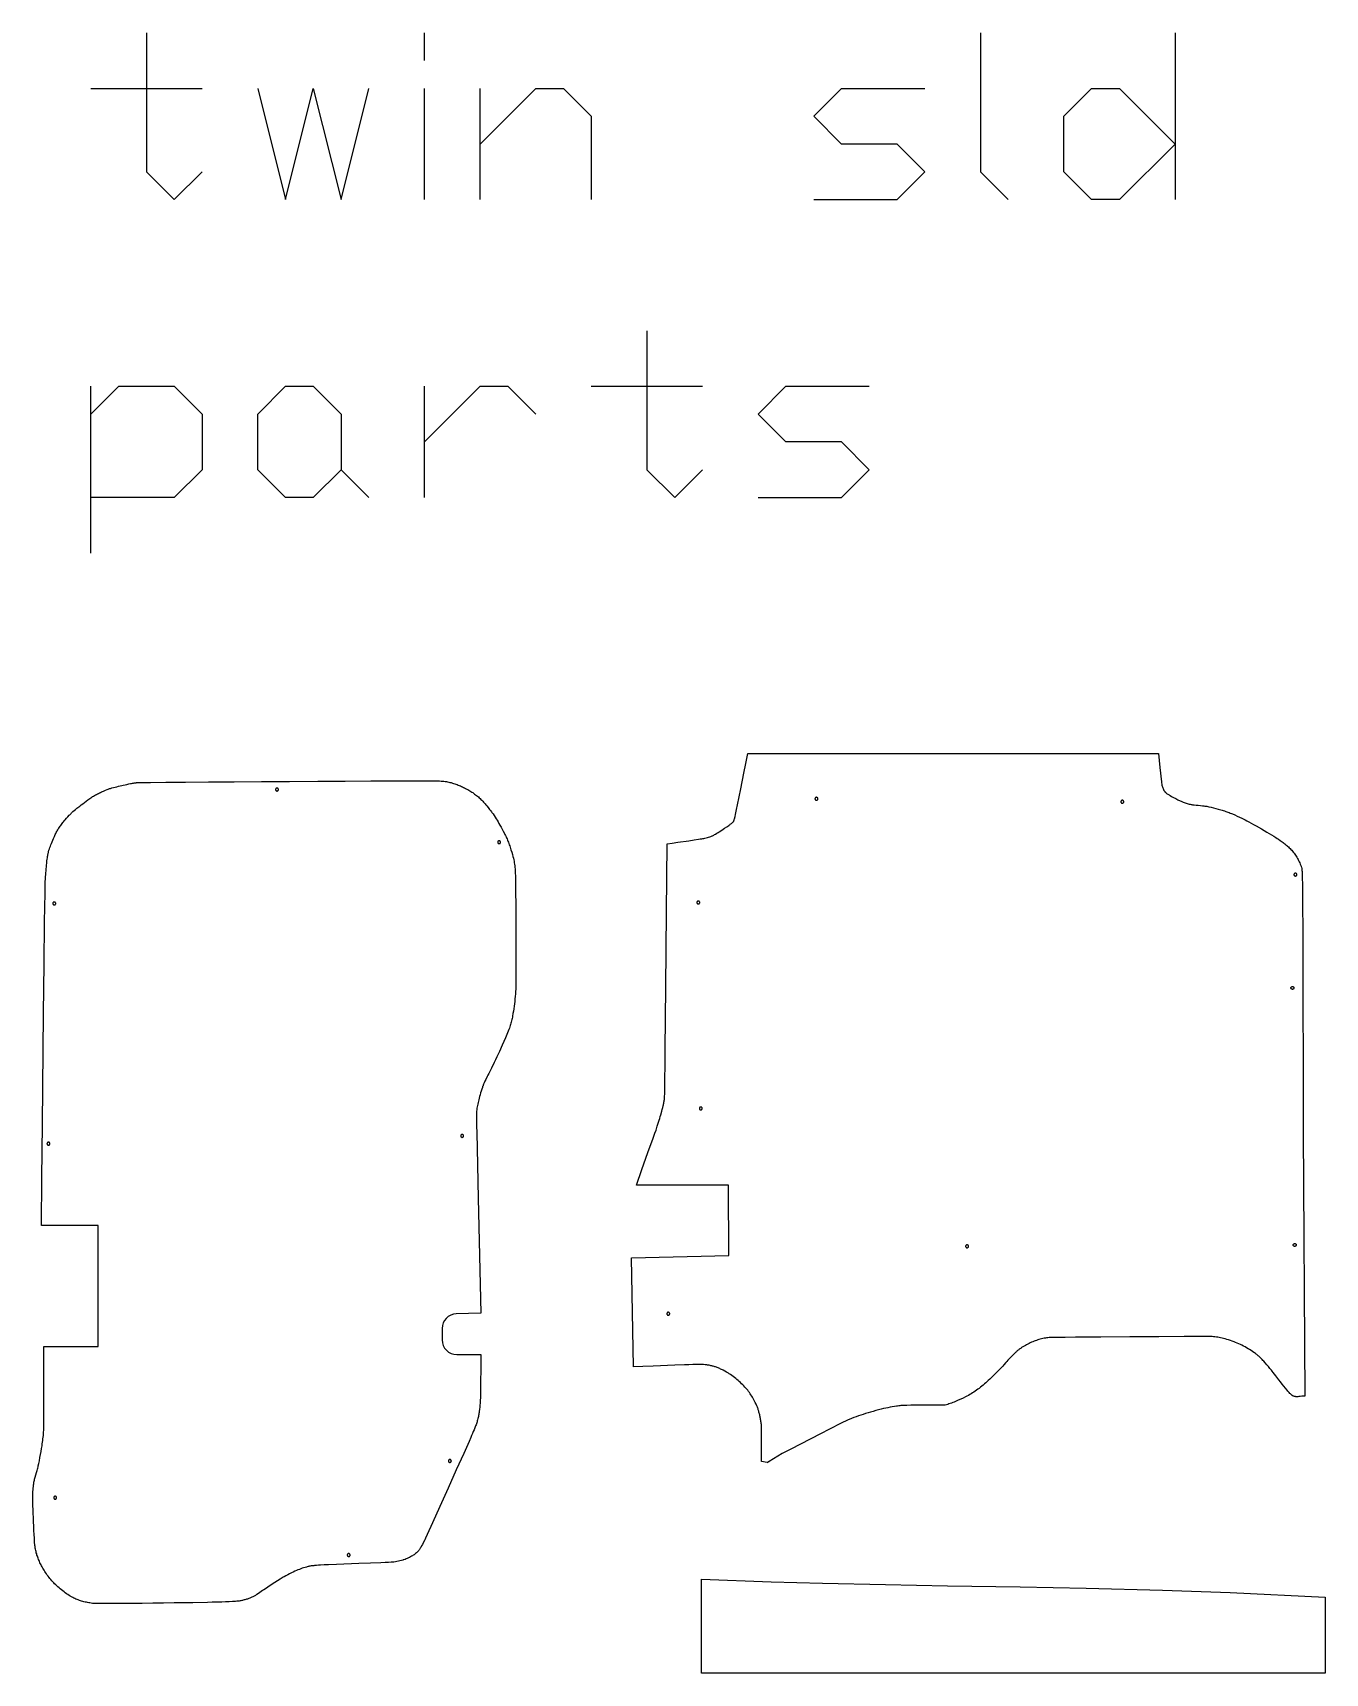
# Model space of a CAD drawing. Extents: x -213 to 4236, y 1 to 3804.
# Drawn here: x -213 to 1559, y 1556 to 3804 of the extents above; entities that cross this region are included whole.
import ezdxf

# ---------------------------------------------------------------- set-up
doc = ezdxf.new("R2010")
doc.units = 0
doc.layers.add('Default Layer', color=1, linetype='CONTINUOUS')

msp = doc.modelspace()

# ---------------------------------------------------------------- linework, layer by layer
at = {"layer": 'Default Layer'}
for points in [[(-56.7, 3804), (-56.7, 3613.5), (-18.6, 3575.4), (19.5, 3613.5)], [(324.3, 3765.9), (324.3, 3804)], [(1086.3, 3804), (1086.3, 3613.5), (1124.4, 3575.4)], [(1353, 3804), (1353, 3575.4)], [(-132.9, 3727.8), (19.5, 3727.8)], [(95.7, 3727.8), (133.8, 3575.4), (171.9, 3727.8), (210, 3575.4), (248.1, 3727.8)], [(324.3, 3575.4), (324.3, 3727.8)], [(400.5, 3575.4), (400.5, 3727.8)], [(400.5, 3651.6), (476.7, 3727.8), (514.8, 3727.8), (552.9, 3689.7), (552.9, 3575.4)], [(857.7, 3575.4), (972, 3575.4), (1010.1, 3613.5), (972, 3651.6), (895.8, 3651.6), (857.7, 3689.7), (895.8, 3727.8), (1010.1, 3727.8)], [(629.1, 3395.8), (629.1, 3205.3), (667.2, 3167.2), (705.3, 3205.3)], [(-132.9, 3091), (-132.9, 3319.6)], [(-132.9, 3281.5), (-94.8, 3319.6), (-18.6, 3319.6), (19.5, 3281.5), (19.5, 3205.3), (-18.6, 3167.2), (-132.9, 3167.2)], [(324.3, 3167.2), (324.3, 3319.6)], [(324.3, 3243.4), (400.5, 3319.6), (438.6, 3319.6), (476.7, 3281.5)], [(552.9, 3319.6), (705.3, 3319.6)], [(781.5, 3167.2), (895.8, 3167.2), (933.9, 3205.3), (895.8, 3243.4), (819.6, 3243.4), (781.5, 3281.5), (819.6, 3319.6), (933.9, 3319.6)], [(210, 3205.3), (248.1, 3167.2)], [(794, 1844.7), (796.5, 1845.9)]]:
    msp.add_lwpolyline(points, dxfattribs=at)
for points in [[(1353, 3651.6), (1276.8, 3575.4), (1238.7, 3575.4), (1200.6, 3613.5), (1200.6, 3689.7), (1238.7, 3727.8), (1276.8, 3727.8), (1353, 3651.6)], [(171.9, 3167.2), (133.8, 3167.2), (95.7, 3205.3), (95.7, 3281.5), (133.8, 3319.6), (171.9, 3319.6), (210, 3281.5), (210, 3205.3), (171.9, 3167.2)], [(1037.7, 1923.3), (1015.3, 1923.2), (997.5, 1923.1), (990.7, 1923.1), (985.5, 1923), (981.9, 1923), (980.8, 1923), (980.1, 1922.9), (978.7, 1922.8), (977.2, 1922.7), (975.7, 1922.5), (974.2, 1922.3), (972.7, 1922.1), (971.3, 1921.9), (968.3, 1921.4), (965.4, 1920.9), (962.4, 1920.4), (959.5, 1919.8), (956.6, 1919.2), (953.5, 1918.5), (950.2, 1917.7), (946.7, 1916.8), (943.1, 1915.9), (939.4, 1914.8), (935.8, 1913.8), (932.2, 1912.8), (928.9, 1911.7), (925.6, 1910.7), (922.4, 1909.6), (919.2, 1908.5), (915.9, 1907.3), (912.7, 1906.2), (909.5, 1904.9), (906.4, 1903.7), (904.8, 1903), (903.2, 1902.3), (902.3, 1901.9), (901.2, 1901.4), (898.3, 1899.9), (894.5, 1898.1), (890, 1895.8), (884.9, 1893.2), (879.3, 1890.3), (866.9, 1883.9), (839.7, 1869.8), (826.5, 1863), (814.6, 1856.9), (796.5, 1845.9), (794.5, 1844.7), (794, 1844.7), (786.1, 1845.9), (786.1, 1852.4), (786.2, 1859.6), (786.4, 1874.3), (786.4, 1881.1), (786.4, 1884.2), (786.4, 1887.1), (786.3, 1889.7), (786.3, 1892), (786.2, 1893.9), (786.2, 1894.8), (786.1, 1895.5), (786, 1896.8), (785.8, 1898.1), (785.6, 1899.4), (785.4, 1900.8), (785.2, 1902.1), (785, 1903.5), (784.8, 1904.8), (784.5, 1906.2), (784.2, 1907.5), (784, 1908.8), (783.7, 1910.1), (783.4, 1911.3), (783.1, 1912.5), (782.7, 1913.7), (782.4, 1914.9), (782.1, 1916), (781.7, 1917.1), (781.4, 1918.2), (781, 1919.3), (780.5, 1920.4), (780.1, 1921.5), (779.6, 1922.6), (778.7, 1924.7), (777.7, 1926.9), (776.8, 1928.9), (775.8, 1930.8), (774.8, 1932.5), (773.9, 1934.2), (772.9, 1935.8), (771.8, 1937.4), (770.8, 1939), (769.7, 1940.6), (768.5, 1942.1), (767.3, 1943.7), (766.1, 1945.1), (764.9, 1946.6), (763.5, 1948.1), (762, 1949.7), (760.5, 1951.2), (758.9, 1952.7), (757.3, 1954.2), (755.7, 1955.7), (754.1, 1957.1), (752.5, 1958.5), (750.8, 1959.9), (749.1, 1961.2), (747.4, 1962.6), (745.6, 1963.9), (743.8, 1965.2), (742.9, 1965.8), (742, 1966.4), (741.1, 1967), (740.1, 1967.6), (738.1, 1968.7), (736, 1969.9), (733.7, 1971.1), (732.6, 1971.7), (731.4, 1972.3), (730.2, 1972.8), (729, 1973.4), (727.8, 1973.9), (726.6, 1974.4), (725.5, 1974.8), (724.4, 1975.3), (723.2, 1975.7), (722.2, 1976), (721.1, 1976.3), (720, 1976.6), (719, 1976.9), (717.9, 1977.2), (716.8, 1977.4), (715.7, 1977.7), (714.6, 1977.9), (713.5, 1978.1), (712.4, 1978.2), (711.3, 1978.4), (709.1, 1978.7), (706.9, 1978.9), (704.7, 1979.1), (704, 1979.1), (703, 1979.1), (700.2, 1979.1), (696.5, 1979), (691.9, 1978.9), (686.6, 1978.7), (680.6, 1978.5), (667.3, 1978), (637.9, 1976.9), (623.6, 1976.3), (610.8, 1975.9), (607.9, 2125.4), (741.5, 2128.3), (741, 2224.9), (614.7, 2224.9), (622.3, 2246.3), (630.6, 2269.4), (637.6, 2289.2), (640.1, 2296.1), (641.6, 2300.3), (643.3, 2305.7), (645.1, 2311), (645.9, 2313.7), (646.7, 2316.3), (647.5, 2318.9), (648.2, 2321.4), (649.5, 2326.2), (650.2, 2328.6), (650.9, 2331.1), (651.5, 2333.5), (651.8, 2334.7), (652.1, 2336), (652.3, 2337.2), (652.5, 2338.4), (652.8, 2339.7), (652.9, 2340.9), (653.1, 2342.3), (653.2, 2343.7), (653.3, 2345.3), (653.4, 2347.1), (653.5, 2348.9), (653.6, 2350.8), (653.7, 2354.9), (653.7, 2359.1), (653.8, 2363.3), (653.8, 2367.5), (653.9, 2371.4), (653.9, 2375.6), (654, 2383.8), (654.3, 2410.9), (655.1, 2495.7), (656.1, 2598.7), (657, 2692.6), (663.8, 2693.6), (671.3, 2694.7), (686.7, 2696.9), (693.7, 2697.9), (699.8, 2698.8), (702.3, 2699.2), (704.4, 2699.6), (706, 2699.8), (707.1, 2700.1), (708.7, 2700.5), (710.4, 2700.9), (712, 2701.3), (713.6, 2701.7), (715.2, 2702.2), (716.8, 2702.8), (717.6, 2703.1), (718.4, 2703.4), (719.2, 2703.7), (719.9, 2704.1), (720.8, 2704.6), (722, 2705.2), (723.3, 2706), (724.9, 2707), (726.6, 2708), (728.3, 2709.1), (732, 2711.5), (735.6, 2713.9), (738.7, 2716), (741.2, 2717.7), (742, 2718.3), (742.6, 2718.7), (743.4, 2719.3), (744.2, 2719.9), (745, 2720.6), (745.8, 2721.2), (746.2, 2721.5), (746.6, 2721.8), (746.9, 2722.2), (747.3, 2722.5), (747.6, 2722.9), (747.9, 2723.3), (748.2, 2723.7), (748.4, 2724.1), (748.5, 2724.4), (748.6, 2724.7), (748.9, 2725.7), (749.2, 2726.8), (749.9, 2729.9), (750.6, 2732.9), (752, 2739.6), (753.4, 2746.2), (755.6, 2757.1), (757.8, 2768), (762.1, 2789.3), (764.8, 2802.8), (767.6, 2816.3), (770.1, 2816.3), (1330.1, 2816.3), (1331.1, 2806.8), (1332.1, 2797.3), (1332.9, 2789.3), (1333.4, 2785.3), (1333.8, 2781.4), (1334.2, 2777.9), (1334.4, 2776.2), (1334.7, 2774.5), (1334.8, 2773.7), (1334.9, 2773.2), (1335, 2772.8), (1335.3, 2771.7), (1335.7, 2770.5), (1336.1, 2769.4), (1336.5, 2768.3), (1337, 2767.2), (1337.3, 2766.7), (1337.5, 2766.2), (1337.8, 2765.7), (1338.1, 2765.3), (1338.4, 2764.8), (1338.7, 2764.4), (1339, 2764.1), (1339.3, 2763.7), (1339.6, 2763.3), (1340, 2763), (1340.4, 2762.7), (1340.7, 2762.3), (1341.5, 2761.7), (1342.3, 2761.1), (1343.2, 2760.6), (1344.8, 2759.5), (1345.4, 2759.2), (1346.1, 2758.7), (1348.3, 2757.6), (1350.9, 2756.1), (1353.9, 2754.6), (1357, 2753), (1359.9, 2751.6), (1361.2, 2751), (1362.3, 2750.4), (1363.3, 2750), (1364.1, 2749.7), (1365.5, 2749.2), (1366.9, 2748.7), (1368.2, 2748.2), (1369.6, 2747.8), (1371.1, 2747.5), (1372.5, 2747.1), (1373.9, 2746.8), (1375.3, 2746.5), (1376.1, 2746.4), (1377, 2746.2), (1378.1, 2746.1), (1379.3, 2746), (1381.9, 2745.7), (1384.7, 2745.5), (1387.7, 2745.2), (1390.8, 2744.8), (1392.3, 2744.6), (1393.7, 2744.4), (1395.2, 2744.2), (1396.5, 2744), (1399.3, 2743.4), (1402.3, 2742.7), (1405.5, 2742), (1408.9, 2741.1), (1412.3, 2740.2), (1414, 2739.7), (1415.8, 2739.2), (1417.5, 2738.7), (1419.1, 2738.2), (1420.8, 2737.6), (1422.4, 2737.1), (1424, 2736.5), (1425.5, 2735.9), (1427.1, 2735.3), (1428.7, 2734.7), (1430.3, 2734.1), (1431.8, 2733.5), (1435, 2732.1), (1438.1, 2730.7), (1441.2, 2729.3), (1444.3, 2727.8), (1447.3, 2726.3), (1449.1, 2725.4), (1451.4, 2724.2), (1454.1, 2722.7), (1457.1, 2721), (1460.5, 2719.1), (1464, 2717.2), (1471.4, 2712.9), (1475.1, 2710.8), (1478.7, 2708.7), (1482.2, 2706.7), (1485.4, 2704.7), (1488.4, 2703), (1490.9, 2701.4), (1493, 2700.1), (1493.9, 2699.5), (1494.6, 2699), (1497.2, 2697.2), (1499.8, 2695.3), (1501.1, 2694.4), (1502.3, 2693.4), (1503.6, 2692.4), (1504.8, 2691.4), (1506.1, 2690.4), (1507.3, 2689.4), (1508.4, 2688.3), (1509.6, 2687.2), (1510.7, 2686.1), (1511.8, 2685), (1512.9, 2683.8), (1513.9, 2682.6), (1515, 2681.1), (1516.1, 2679.7), (1517.1, 2678.3), (1518, 2677), (1519, 2675.5), (1519.9, 2674.1), (1520.8, 2672.6), (1521.6, 2671.1), (1522.4, 2669.6), (1523.2, 2668.1), (1523.9, 2666.5), (1524.6, 2664.9), (1525, 2664), (1525, 2663.8), (1525.4, 2662.9), (1525.7, 2662.1), (1525.9, 2661.3), (1526.2, 2660.5), (1526.6, 2658.9), (1526.7, 2658.5), (1526.7, 2658.1), (1526.8, 2657.1), (1526.9, 2655.9), (1527, 2654.7), (1527.1, 2652.7), (1527.2, 2650.8), (1527.3, 2647.6), (1527.3, 2644.4), (1527.5, 2638), (1527.6, 2628.7), (1527.7, 2619.8), (1527.8, 2610.9), (1527.9, 2598.2), (1528, 2585.4), (1528.1, 2560), (1528.2, 2535.6), (1528.3, 2511.2), (1528.3, 2462.4), (1528.4, 2404.7), (1528.4, 2375.9), (1528.5, 2347.1), (1528.6, 2322.2), (1528.7, 2297.3), (1530.8, 1935.7), (1529.8, 1935.7), (1528.7, 1935.6), (1527.7, 1935.5), (1526.7, 1935.4), (1524.6, 1935.2), (1523.5, 1935.1), (1522.5, 1935), (1521.5, 1934.9), (1520.4, 1934.9), (1519.4, 1934.9), (1518.9, 1934.9), (1518.4, 1934.9), (1517.9, 1935), (1517.4, 1935.1), (1516.9, 1935.1), (1516.5, 1935.3), (1516, 1935.4), (1515.5, 1935.5), (1515, 1935.7), (1514.6, 1935.9), (1514.3, 1936.1), (1514.1, 1936.2), (1513.8, 1936.4), (1513.5, 1936.6), (1512.9, 1937.2), (1512.1, 1937.9), (1511.3, 1938.7), (1510.5, 1939.5), (1509.6, 1940.5), (1508.7, 1941.6), (1507.7, 1942.7), (1506.6, 1943.9), (1504.5, 1946.5), (1502.2, 1949.3), (1500, 1952.2), (1497.7, 1955.1), (1495.4, 1958), (1491.2, 1963.5), (1489.3, 1966), (1487.6, 1968.1), (1486.2, 1969.9), (1485, 1971.3), (1483, 1973.7), (1480.9, 1976.1), (1478.7, 1978.6), (1476.6, 1981.1), (1474.5, 1983.5), (1473.5, 1984.6), (1472.5, 1985.7), (1471.5, 1986.8), (1470.5, 1987.7), (1469.6, 1988.6), (1468.7, 1989.5), (1467.8, 1990.3), (1466.9, 1991.1), (1465.9, 1991.8), (1465, 1992.6), (1464, 1993.3), (1463.1, 1994), (1462.1, 1994.8), (1461.1, 1995.5), (1459.1, 1996.8), (1457.1, 1998.1), (1455.1, 1999.4), (1453.1, 2000.7), (1451, 2001.9), (1448.9, 2003.1), (1446.8, 2004.3), (1444.7, 2005.4), (1442.6, 2006.4), (1440.4, 2007.4), (1438.2, 2008.4), (1436, 2009.3), (1434.9, 2009.8), (1433.8, 2010.2), (1431.4, 2011.1), (1428.9, 2012), (1426.4, 2012.7), (1424, 2013.5), (1421.6, 2014.1), (1419.4, 2014.7), (1417.4, 2015.2), (1415.5, 2015.6), (1413.5, 2016), (1411.6, 2016.3), (1409.6, 2016.6), (1407.7, 2016.8), (1405.7, 2017), (1403.7, 2017.2), (1401.8, 2017.3), (1400.7, 2017.4), (1398.5, 2017.4), (1390.9, 2017.4), (1379.8, 2017.4), (1365.7, 2017.3), (1330.7, 2017.1), (1291, 2016.9), (1251.3, 2016.6), (1216.4, 2016.3), (1202.3, 2016.2), (1191.2, 2016.1), (1183.8, 2016), (1181.6, 2015.9), (1180.6, 2015.9), (1178.8, 2015.7), (1177, 2015.4), (1175.3, 2015.2), (1173.5, 2014.9), (1171.7, 2014.5), (1170, 2014.1), (1168.3, 2013.7), (1166.5, 2013.2), (1164.8, 2012.7), (1163.1, 2012.1), (1161.4, 2011.5), (1159.7, 2010.8), (1158, 2010.1), (1156.3, 2009.4), (1154.6, 2008.6), (1153, 2007.8), (1151.3, 2007), (1149.6, 2006.1), (1147.9, 2005.2), (1146.2, 2004.2), (1144.4, 2003.2), (1142.7, 2002.2), (1141.9, 2001.6), (1141.1, 2001), (1140.3, 2000.5), (1139.5, 1999.9), (1138.7, 1999.3), (1137.9, 1998.6), (1137.1, 1998), (1136.3, 1997.3), (1135.5, 1996.5), (1134.7, 1995.8), (1133.1, 1994.3), (1131.5, 1992.7), (1129.9, 1991.1), (1126.9, 1988), (1125.4, 1986.4), (1123.9, 1984.9), (1122.5, 1983.3), (1121.1, 1981.7), (1118.3, 1978.5), (1116.9, 1976.9), (1115.4, 1975.4), (1113.7, 1973.6), (1111.5, 1971.4), (1109.1, 1968.9), (1106.5, 1966.3), (1103.8, 1963.7), (1101.3, 1961.2), (1099, 1959), (1097, 1957.2), (1093.5, 1954), (1091.7, 1952.4), (1089.9, 1950.8), (1088.1, 1949.2), (1086.3, 1947.8), (1084.5, 1946.3), (1083.7, 1945.6), (1082.8, 1945), (1081, 1943.7), (1079.2, 1942.4), (1077.3, 1941.2), (1075.5, 1940), (1073.6, 1938.9), (1071.7, 1937.8), (1069.8, 1936.7), (1067.8, 1935.6), (1066.8, 1935.1), (1065.6, 1934.5), (1062.7, 1933.1), (1059.4, 1931.6), (1055.8, 1930), (1053.9, 1929.2), (1052, 1928.4), (1050.2, 1927.6), (1048.3, 1926.9), (1046.5, 1926.2), (1044.8, 1925.6), (1043.1, 1925), (1041.5, 1924.4), (1039.6, 1923.8), (1037.7, 1923.3)], [(122.1, 2764.9), (122.3, 2764.9), (122.5, 2765), (122.7, 2765), (122.9, 2765.1), (123.1, 2765.2), (123.2, 2765.3), (123.4, 2765.4), (123.5, 2765.5), (123.7, 2765.7), (123.8, 2765.8), (123.9, 2766), (124, 2766.2), (124, 2766.3), (124.1, 2766.5), (124.1, 2766.7), (124.1, 2766.9), (124.1, 2767.1), (124.1, 2767.3), (124, 2767.5), (124, 2767.7), (123.9, 2767.9), (123.8, 2768.1), (123.7, 2768.2), (123.5, 2768.4), (123.4, 2768.5), (123.2, 2768.6), (123.1, 2768.7), (122.9, 2768.8), (122.7, 2768.8), (122.5, 2768.9), (122.3, 2768.9), (122.1, 2768.9), (121.9, 2768.9), (121.7, 2768.9), (121.5, 2768.8), (121.3, 2768.8), (121.2, 2768.7), (121, 2768.6), (120.8, 2768.5), (120.7, 2768.4), (120.6, 2768.2), (120.5, 2768.1), (120.4, 2767.9), (120.3, 2767.7), (120.2, 2767.5), (120.2, 2767.3), (120.1, 2767.1), (120.1, 2766.9), (120.1, 2766.7), (120.2, 2766.5), (120.2, 2766.3), (120.3, 2766.2), (120.4, 2766), (120.5, 2765.8), (120.6, 2765.7), (120.7, 2765.5), (120.8, 2765.4), (121, 2765.3), (121.2, 2765.2), (121.3, 2765.1), (121.5, 2765), (121.7, 2765), (121.9, 2764.9), (122.1, 2764.9)], [(863.5, 2754.3), (863.5, 2754.5), (863.5, 2754.7), (863.4, 2754.9), (863.3, 2755), (863.3, 2755.2), (863.2, 2755.4), (863, 2755.5), (862.9, 2755.7), (862.8, 2755.8), (862.6, 2755.9), (862.4, 2756), (862.3, 2756.1), (862.1, 2756.2), (861.9, 2756.2), (861.7, 2756.3), (861.5, 2756.3), (861.3, 2756.3), (861.1, 2756.2), (860.9, 2756.2), (860.7, 2756.1), (860.5, 2756), (860.4, 2755.9), (860.2, 2755.8), (860.1, 2755.7), (860, 2755.5), (859.8, 2755.4), (859.7, 2755.2), (859.7, 2755), (859.6, 2754.9), (859.5, 2754.7), (859.5, 2754.5), (859.5, 2754.3), (859.5, 2754.1), (859.5, 2753.9), (859.6, 2753.7), (859.7, 2753.5), (859.7, 2753.3), (859.8, 2753.1), (860, 2753), (860.1, 2752.8), (860.2, 2752.7), (860.4, 2752.6), (860.5, 2752.5), (860.7, 2752.4), (860.9, 2752.4), (861.1, 2752.3), (861.3, 2752.3), (861.5, 2752.3), (861.7, 2752.3), (861.9, 2752.3), (862.1, 2752.4), (862.3, 2752.4), (862.4, 2752.5), (862.6, 2752.6), (862.8, 2752.7), (862.9, 2752.8), (863, 2753), (863.2, 2753.1), (863.3, 2753.3), (863.3, 2753.5), (863.4, 2753.7), (863.5, 2753.9), (863.5, 2754.1), (863.5, 2754.3)], [(1282.7, 2750.3), (1282.7, 2750.5), (1282.7, 2750.7), (1282.6, 2750.9), (1282.6, 2751), (1282.5, 2751.2), (1282.4, 2751.4), (1282.3, 2751.5), (1282.1, 2751.7), (1282, 2751.8), (1281.8, 2751.9), (1281.7, 2752), (1281.5, 2752.1), (1281.3, 2752.2), (1281.1, 2752.2), (1280.9, 2752.2), (1280.7, 2752.3), (1280.5, 2752.2), (1280.3, 2752.2), (1280.1, 2752.2), (1279.9, 2752.1), (1279.8, 2752), (1279.6, 2751.9), (1279.4, 2751.8), (1279.3, 2751.7), (1279.2, 2751.5), (1279.1, 2751.4), (1279, 2751.2), (1278.9, 2751), (1278.8, 2750.9), (1278.8, 2750.7), (1278.7, 2750.5), (1278.7, 2750.3), (1278.7, 2750.1), (1278.8, 2749.9), (1278.8, 2749.7), (1278.9, 2749.5), (1279, 2749.3), (1279.1, 2749.1), (1279.2, 2749), (1279.3, 2748.8), (1279.4, 2748.7), (1279.6, 2748.6), (1279.8, 2748.5), (1279.9, 2748.4), (1280.1, 2748.3), (1280.3, 2748.3), (1280.5, 2748.3), (1280.7, 2748.3), (1280.9, 2748.3), (1281.1, 2748.3), (1281.3, 2748.3), (1281.5, 2748.4), (1281.7, 2748.5), (1281.8, 2748.6), (1282, 2748.7), (1282.1, 2748.8), (1282.3, 2749), (1282.4, 2749.1), (1282.5, 2749.3), (1282.6, 2749.5), (1282.6, 2749.7), (1282.7, 2749.9), (1282.7, 2750.1), (1282.7, 2750.3)], [(426.6, 2692.8), (426.8, 2692.8), (427, 2692.8), (427.2, 2692.9), (427.4, 2692.9), (427.5, 2693), (427.7, 2693.1), (427.9, 2693.2), (428, 2693.4), (428.1, 2693.5), (428.2, 2693.7), (428.3, 2693.8), (428.4, 2694), (428.5, 2694.2), (428.5, 2694.4), (428.6, 2694.6), (428.6, 2694.8), (428.6, 2695), (428.5, 2695.2), (428.5, 2695.4), (428.4, 2695.6), (428.3, 2695.7), (428.2, 2695.9), (428.1, 2696), (428, 2696.2), (427.9, 2696.3), (427.7, 2696.4), (427.5, 2696.5), (427.4, 2696.6), (427.2, 2696.7), (427, 2696.7), (426.8, 2696.8), (426.6, 2696.8), (426.4, 2696.8), (426.2, 2696.7), (426, 2696.7), (425.8, 2696.6), (425.6, 2696.5), (425.5, 2696.4), (425.3, 2696.3), (425.2, 2696.2), (425, 2696), (424.9, 2695.9), (424.8, 2695.7), (424.7, 2695.6), (424.7, 2695.4), (424.6, 2695.2), (424.6, 2695), (424.6, 2694.8), (424.6, 2694.6), (424.6, 2694.4), (424.7, 2694.2), (424.7, 2694), (424.8, 2693.8), (424.9, 2693.7), (425, 2693.5), (425.2, 2693.4), (425.3, 2693.2), (425.5, 2693.1), (425.6, 2693), (425.8, 2692.9), (426, 2692.9), (426.2, 2692.8), (426.4, 2692.8), (426.6, 2692.8)], [(1519.9, 2650.4), (1519.9, 2650.6), (1519.9, 2650.8), (1519.8, 2651), (1519.7, 2651.1), (1519.7, 2651.3), (1519.6, 2651.5), (1519.4, 2651.6), (1519.3, 2651.8), (1519.2, 2651.9), (1519, 2652), (1518.9, 2652.1), (1518.7, 2652.2), (1518.5, 2652.3), (1518.3, 2652.3), (1518.1, 2652.4), (1517.9, 2652.4), (1517.7, 2652.4), (1517.5, 2652.3), (1517.3, 2652.3), (1517.1, 2652.2), (1517, 2652.1), (1516.8, 2652), (1516.6, 2651.9), (1516.5, 2651.8), (1516.4, 2651.6), (1516.2, 2651.5), (1516.1, 2651.3), (1516.1, 2651.1), (1516, 2651), (1515.9, 2650.8), (1515.9, 2650.6), (1515.9, 2650.4), (1515.9, 2650.2), (1515.9, 2650), (1516, 2649.8), (1516.1, 2649.6), (1516.1, 2649.4), (1516.2, 2649.3), (1516.4, 2649.1), (1516.5, 2649), (1516.6, 2648.8), (1516.8, 2648.7), (1517, 2648.6), (1517.1, 2648.5), (1517.3, 2648.5), (1517.5, 2648.4), (1517.7, 2648.4), (1517.9, 2648.4), (1518.1, 2648.4), (1518.3, 2648.4), (1518.5, 2648.5), (1518.7, 2648.5), (1518.9, 2648.6), (1519, 2648.7), (1519.2, 2648.8), (1519.3, 2649), (1519.4, 2649.1), (1519.6, 2649.3), (1519.7, 2649.4), (1519.7, 2649.6), (1519.8, 2649.8), (1519.9, 2650), (1519.9, 2650.2), (1519.9, 2650.4)], [(-183.2, 2608.9), (-182.9, 2608.9), (-182.7, 2608.9), (-182.6, 2608.9), (-182.4, 2609), (-182.2, 2609.1), (-182, 2609.2), (-181.9, 2609.3), (-181.7, 2609.4), (-181.6, 2609.6), (-181.5, 2609.7), (-181.4, 2609.9), (-181.3, 2610.1), (-181.2, 2610.3), (-181.2, 2610.4), (-181.2, 2610.6), (-181.2, 2610.9), (-181.2, 2611.1), (-181.2, 2611.3), (-181.2, 2611.4), (-181.3, 2611.6), (-181.4, 2611.8), (-181.5, 2612), (-181.6, 2612.1), (-181.7, 2612.3), (-181.9, 2612.4), (-182, 2612.5), (-182.2, 2612.6), (-182.4, 2612.7), (-182.6, 2612.8), (-182.7, 2612.8), (-182.9, 2612.8), (-183.2, 2612.9), (-183.4, 2612.8), (-183.6, 2612.8), (-183.7, 2612.8), (-183.9, 2612.7), (-184.1, 2612.6), (-184.3, 2612.5), (-184.4, 2612.4), (-184.6, 2612.3), (-184.7, 2612.1), (-184.8, 2612), (-184.9, 2611.8), (-185, 2611.6), (-185.1, 2611.4), (-185.1, 2611.3), (-185.1, 2611.1), (-185.2, 2610.9), (-185.1, 2610.6), (-185.1, 2610.4), (-185.1, 2610.3), (-185, 2610.1), (-184.9, 2609.9), (-184.8, 2609.7), (-184.7, 2609.6), (-184.6, 2609.4), (-184.4, 2609.3), (-184.3, 2609.2), (-184.1, 2609.1), (-183.9, 2609), (-183.7, 2608.9), (-183.6, 2608.9), (-183.4, 2608.9), (-183.2, 2608.9)], [(701.6, 2612.2), (701.6, 2612.4), (701.5, 2612.6), (701.5, 2612.8), (701.4, 2613), (701.3, 2613.1), (701.2, 2613.3), (701.1, 2613.5), (701, 2613.6), (700.8, 2613.7), (700.7, 2613.8), (700.5, 2613.9), (700.3, 2614), (700.2, 2614.1), (700, 2614.1), (699.8, 2614.2), (699.6, 2614.2), (699.4, 2614.2), (699.2, 2614.1), (699, 2614.1), (698.8, 2614), (698.6, 2613.9), (698.4, 2613.8), (698.3, 2613.7), (698.2, 2613.6), (698, 2613.5), (697.9, 2613.3), (697.8, 2613.1), (697.7, 2613), (697.7, 2612.8), (697.6, 2612.6), (697.6, 2612.4), (697.6, 2612.2), (697.6, 2612), (697.6, 2611.8), (697.7, 2611.6), (697.7, 2611.4), (697.8, 2611.2), (697.9, 2611.1), (698, 2610.9), (698.2, 2610.8), (698.3, 2610.6), (698.4, 2610.5), (698.6, 2610.4), (698.8, 2610.3), (699, 2610.3), (699.2, 2610.2), (699.4, 2610.2), (699.6, 2610.2), (699.8, 2610.2), (700, 2610.2), (700.2, 2610.3), (700.3, 2610.3), (700.5, 2610.4), (700.7, 2610.5), (700.8, 2610.6), (701, 2610.8), (701.1, 2610.9), (701.2, 2611.1), (701.3, 2611.2), (701.4, 2611.4), (701.5, 2611.6), (701.5, 2611.8), (701.6, 2612), (701.6, 2612.2)], [(1511.9, 2495.1), (1511.9, 2495.3), (1511.9, 2495.5), (1512, 2495.7), (1512, 2495.8), (1512.1, 2496), (1512.2, 2496.2), (1512.3, 2496.3), (1512.5, 2496.5), (1512.6, 2496.6), (1512.8, 2496.7), (1512.9, 2496.8), (1513.1, 2496.9), (1513.3, 2497), (1513.5, 2497), (1513.7, 2497.1), (1513.9, 2497.1), (1514.1, 2497.1), (1514.3, 2497), (1514.5, 2497), (1514.7, 2496.9), (1514.8, 2496.8), (1515, 2496.7), (1515.2, 2496.6), (1515.3, 2496.5), (1515.4, 2496.3), (1515.5, 2496.2), (1515.6, 2496), (1515.7, 2495.8), (1515.8, 2495.7), (1515.8, 2495.5), (1515.9, 2495.3), (1515.9, 2495.1), (1515.9, 2494.9), (1515.8, 2494.7), (1515.8, 2494.5), (1515.7, 2494.3), (1515.6, 2494.1), (1515.5, 2494), (1515.4, 2493.8), (1515.3, 2493.7), (1515.2, 2493.5), (1515, 2493.4), (1514.8, 2493.3), (1514.7, 2493.2), (1514.5, 2493.2), (1514.3, 2493.1), (1514.1, 2493.1), (1513.9, 2493.1), (1513.7, 2493.1), (1513.5, 2493.1), (1513.3, 2493.2), (1513.1, 2493.2), (1512.9, 2493.3), (1512.8, 2493.4), (1512.6, 2493.5), (1512.5, 2493.7), (1512.3, 2493.8), (1512.2, 2494), (1512.1, 2494.1), (1512, 2494.3), (1512, 2494.5), (1511.9, 2494.7), (1511.9, 2494.9), (1511.9, 2495.1)], [(705, 2329.9), (705, 2330.2), (704.9, 2330.3), (704.9, 2330.5), (704.8, 2330.7), (704.7, 2330.9), (704.6, 2331.1), (704.5, 2331.2), (704.4, 2331.4), (704.3, 2331.5), (704.1, 2331.6), (703.9, 2331.7), (703.8, 2331.8), (703.6, 2331.9), (703.4, 2331.9), (703.2, 2331.9), (703, 2331.9), (702.8, 2331.9), (702.6, 2331.9), (702.4, 2331.9), (702.2, 2331.8), (702, 2331.7), (701.9, 2331.6), (701.7, 2331.5), (701.6, 2331.4), (701.4, 2331.2), (701.3, 2331.1), (701.2, 2330.9), (701.1, 2330.7), (701.1, 2330.5), (701, 2330.3), (701, 2330.2), (701, 2329.9), (701, 2329.7), (701, 2329.5), (701.1, 2329.4), (701.1, 2329.2), (701.2, 2329), (701.3, 2328.8), (701.4, 2328.7), (701.6, 2328.5), (701.7, 2328.4), (701.9, 2328.3), (702, 2328.2), (702.2, 2328.1), (702.4, 2328), (702.6, 2328), (702.8, 2328), (703, 2327.9), (703.2, 2328), (703.4, 2328), (703.6, 2328), (703.8, 2328.1), (703.9, 2328.2), (704.1, 2328.3), (704.3, 2328.4), (704.4, 2328.5), (704.5, 2328.7), (704.6, 2328.8), (704.7, 2329), (704.8, 2329.2), (704.9, 2329.4), (704.9, 2329.5), (705, 2329.7), (705, 2329.9)], [(375.9, 2290.3), (376.1, 2290.3), (376.3, 2290.4), (376.5, 2290.4), (376.7, 2290.5), (376.9, 2290.6), (377, 2290.7), (377.2, 2290.8), (377.3, 2290.9), (377.5, 2291.1), (377.6, 2291.2), (377.7, 2291.4), (377.8, 2291.6), (377.8, 2291.7), (377.9, 2291.9), (377.9, 2292.1), (377.9, 2292.3), (377.9, 2292.5), (377.9, 2292.7), (377.8, 2292.9), (377.8, 2293.1), (377.7, 2293.3), (377.6, 2293.4), (377.5, 2293.6), (377.3, 2293.7), (377.2, 2293.9), (377, 2294), (376.9, 2294.1), (376.7, 2294.2), (376.5, 2294.2), (376.3, 2294.3), (376.1, 2294.3), (375.9, 2294.3), (375.7, 2294.3), (375.5, 2294.3), (375.3, 2294.2), (375.1, 2294.2), (375, 2294.1), (374.8, 2294), (374.6, 2293.9), (374.5, 2293.7), (374.4, 2293.6), (374.3, 2293.4), (374.2, 2293.3), (374.1, 2293.1), (374, 2292.9), (374, 2292.7), (373.9, 2292.5), (373.9, 2292.3), (373.9, 2292.1), (374, 2291.9), (374, 2291.7), (374.1, 2291.6), (374.2, 2291.4), (374.3, 2291.2), (374.4, 2291.1), (374.5, 2290.9), (374.6, 2290.8), (374.8, 2290.7), (375, 2290.6), (375.1, 2290.5), (375.3, 2290.4), (375.5, 2290.4), (375.7, 2290.3), (375.9, 2290.3)], [(-191.1, 2279.6), (-190.9, 2279.6), (-190.7, 2279.7), (-190.5, 2279.7), (-190.3, 2279.8), (-190.1, 2279.9), (-190, 2280), (-189.8, 2280.1), (-189.7, 2280.2), (-189.5, 2280.4), (-189.4, 2280.5), (-189.3, 2280.7), (-189.2, 2280.9), (-189.2, 2281), (-189.1, 2281.2), (-189.1, 2281.4), (-189.1, 2281.6), (-189.1, 2281.8), (-189.1, 2282), (-189.2, 2282.2), (-189.2, 2282.4), (-189.3, 2282.6), (-189.4, 2282.8), (-189.5, 2282.9), (-189.7, 2283.1), (-189.8, 2283.2), (-190, 2283.3), (-190.1, 2283.4), (-190.3, 2283.5), (-190.5, 2283.5), (-190.7, 2283.6), (-190.9, 2283.6), (-191.1, 2283.6), (-191.3, 2283.6), (-191.5, 2283.6), (-191.7, 2283.5), (-191.9, 2283.5), (-192, 2283.4), (-192.2, 2283.3), (-192.4, 2283.2), (-192.5, 2283.1), (-192.6, 2282.9), (-192.7, 2282.8), (-192.8, 2282.6), (-192.9, 2282.4), (-193, 2282.2), (-193, 2282), (-193.1, 2281.8), (-193.1, 2281.6), (-193.1, 2281.4), (-193, 2281.2), (-193, 2281), (-192.9, 2280.9), (-192.8, 2280.7), (-192.7, 2280.5), (-192.6, 2280.4), (-192.5, 2280.2), (-192.4, 2280.1), (-192.2, 2280), (-192, 2279.9), (-191.9, 2279.8), (-191.7, 2279.7), (-191.5, 2279.7), (-191.3, 2279.6), (-191.1, 2279.6)], [(1070, 2141), (1070, 2141.2), (1069.9, 2141.4), (1069.9, 2141.6), (1069.8, 2141.8), (1069.7, 2141.9), (1069.6, 2142.1), (1069.5, 2142.3), (1069.4, 2142.4), (1069.2, 2142.5), (1069.1, 2142.6), (1068.9, 2142.7), (1068.7, 2142.8), (1068.6, 2142.9), (1068.4, 2142.9), (1068.2, 2143), (1068, 2143), (1067.8, 2143), (1067.6, 2142.9), (1067.4, 2142.9), (1067.2, 2142.8), (1067, 2142.7), (1066.9, 2142.6), (1066.7, 2142.5), (1066.6, 2142.4), (1066.4, 2142.3), (1066.3, 2142.1), (1066.2, 2141.9), (1066.1, 2141.8), (1066.1, 2141.6), (1066, 2141.4), (1066, 2141.2), (1066, 2141), (1066, 2140.8), (1066, 2140.6), (1066.1, 2140.4), (1066.1, 2140.2), (1066.2, 2140), (1066.3, 2139.9), (1066.4, 2139.7), (1066.6, 2139.6), (1066.7, 2139.4), (1066.9, 2139.3), (1067, 2139.2), (1067.2, 2139.1), (1067.4, 2139.1), (1067.6, 2139), (1067.8, 2139), (1068, 2139), (1068.2, 2139), (1068.4, 2139), (1068.6, 2139.1), (1068.7, 2139.1), (1068.9, 2139.2), (1069.1, 2139.3), (1069.2, 2139.4), (1069.4, 2139.6), (1069.5, 2139.7), (1069.6, 2139.9), (1069.7, 2140), (1069.8, 2140.2), (1069.9, 2140.4), (1069.9, 2140.6), (1070, 2140.8), (1070, 2141)], [(1515, 2142.8), (1515, 2143), (1515.1, 2143.2), (1515.1, 2143.4), (1515.2, 2143.6), (1515.3, 2143.8), (1515.4, 2143.9), (1515.5, 2144.1), (1515.6, 2144.2), (1515.7, 2144.4), (1515.9, 2144.5), (1516.1, 2144.6), (1516.2, 2144.7), (1516.4, 2144.7), (1516.6, 2144.8), (1516.8, 2144.8), (1517, 2144.8), (1517.2, 2144.8), (1517.4, 2144.8), (1517.6, 2144.7), (1517.8, 2144.7), (1518, 2144.6), (1518.1, 2144.5), (1518.3, 2144.4), (1518.4, 2144.2), (1518.6, 2144.1), (1518.7, 2143.9), (1518.8, 2143.8), (1518.9, 2143.6), (1518.9, 2143.4), (1519, 2143.2), (1519, 2143), (1519, 2142.8), (1519, 2142.6), (1519, 2142.4), (1518.9, 2142.2), (1518.9, 2142.1), (1518.8, 2141.9), (1518.7, 2141.7), (1518.6, 2141.6), (1518.4, 2141.4), (1518.3, 2141.3), (1518.1, 2141.2), (1518, 2141.1), (1517.8, 2141), (1517.6, 2140.9), (1517.4, 2140.9), (1517.2, 2140.8), (1517, 2140.8), (1516.8, 2140.8), (1516.6, 2140.9), (1516.4, 2140.9), (1516.2, 2141), (1516.1, 2141.1), (1515.9, 2141.2), (1515.7, 2141.3), (1515.6, 2141.4), (1515.5, 2141.6), (1515.4, 2141.7), (1515.3, 2141.9), (1515.2, 2142.1), (1515.1, 2142.2), (1515.1, 2142.4), (1515, 2142.6), (1515, 2142.8)], [(660.4, 2048.6), (660.4, 2048.8), (660.4, 2049), (660.3, 2049.2), (660.3, 2049.4), (660.2, 2049.5), (660.1, 2049.7), (660, 2049.9), (659.8, 2050), (659.7, 2050.1), (659.5, 2050.3), (659.4, 2050.4), (659.2, 2050.4), (659, 2050.5), (658.8, 2050.6), (658.6, 2050.6), (658.4, 2050.6), (658.2, 2050.6), (658, 2050.6), (657.8, 2050.5), (657.6, 2050.4), (657.5, 2050.4), (657.3, 2050.3), (657.1, 2050.1), (657, 2050), (656.9, 2049.9), (656.8, 2049.7), (656.7, 2049.5), (656.6, 2049.4), (656.5, 2049.2), (656.5, 2049), (656.4, 2048.8), (656.4, 2048.6), (656.4, 2048.4), (656.5, 2048.2), (656.5, 2048), (656.6, 2047.8), (656.7, 2047.6), (656.8, 2047.5), (656.9, 2047.3), (657, 2047.2), (657.1, 2047.1), (657.3, 2046.9), (657.5, 2046.8), (657.6, 2046.8), (657.8, 2046.7), (658, 2046.6), (658.2, 2046.6), (658.4, 2046.6), (658.6, 2046.6), (658.8, 2046.6), (659, 2046.7), (659.2, 2046.8), (659.4, 2046.8), (659.5, 2046.9), (659.7, 2047.1), (659.8, 2047.2), (660, 2047.3), (660.1, 2047.5), (660.2, 2047.6), (660.3, 2047.8), (660.3, 2048), (660.4, 2048.2), (660.4, 2048.4), (660.4, 2048.6)], [(359.1, 1844.8), (359.3, 1844.8), (359.5, 1844.9), (359.7, 1844.9), (359.9, 1845), (360, 1845.1), (360.2, 1845.2), (360.4, 1845.3), (360.5, 1845.4), (360.6, 1845.6), (360.7, 1845.7), (360.8, 1845.9), (360.9, 1846.1), (361, 1846.2), (361, 1846.4), (361.1, 1846.6), (361.1, 1846.8), (361.1, 1847), (361, 1847.2), (361, 1847.4), (360.9, 1847.6), (360.8, 1847.8), (360.7, 1848), (360.6, 1848.1), (360.5, 1848.2), (360.4, 1848.4), (360.2, 1848.5), (360, 1848.6), (359.9, 1848.7), (359.7, 1848.7), (359.5, 1848.8), (359.3, 1848.8), (359.1, 1848.8), (358.9, 1848.8), (358.7, 1848.8), (358.5, 1848.7), (358.3, 1848.7), (358.1, 1848.6), (358, 1848.5), (357.8, 1848.4), (357.7, 1848.2), (357.5, 1848.1), (357.4, 1848), (357.3, 1847.8), (357.2, 1847.6), (357.2, 1847.4), (357.1, 1847.2), (357.1, 1847), (357.1, 1846.8), (357.1, 1846.6), (357.1, 1846.4), (357.2, 1846.2), (357.2, 1846.1), (357.3, 1845.9), (357.4, 1845.7), (357.5, 1845.6), (357.7, 1845.4), (357.8, 1845.3), (358, 1845.2), (358.1, 1845.1), (358.3, 1845), (358.5, 1844.9), (358.7, 1844.9), (358.9, 1844.8), (359.1, 1844.8)], [(-181.9, 1794.5), (-181.6, 1794.5), (-181.5, 1794.5), (-181.3, 1794.5), (-181.1, 1794.6), (-180.9, 1794.7), (-180.7, 1794.8), (-180.6, 1794.9), (-180.4, 1795), (-180.3, 1795.2), (-180.2, 1795.3), (-180.1, 1795.5), (-180, 1795.7), (-179.9, 1795.9), (-179.9, 1796.1), (-179.9, 1796.3), (-179.9, 1796.5), (-179.9, 1796.7), (-179.9, 1796.9), (-179.9, 1797.1), (-180, 1797.2), (-180.1, 1797.4), (-180.2, 1797.6), (-180.3, 1797.7), (-180.4, 1797.9), (-180.6, 1798), (-180.7, 1798.1), (-180.9, 1798.2), (-181.1, 1798.3), (-181.3, 1798.4), (-181.5, 1798.4), (-181.6, 1798.4), (-181.9, 1798.5), (-182.1, 1798.4), (-182.3, 1798.4), (-182.4, 1798.4), (-182.6, 1798.3), (-182.8, 1798.2), (-183, 1798.1), (-183.1, 1798), (-183.3, 1797.9), (-183.4, 1797.7), (-183.5, 1797.6), (-183.6, 1797.4), (-183.7, 1797.2), (-183.8, 1797.1), (-183.8, 1796.9), (-183.8, 1796.7), (-183.9, 1796.5), (-183.8, 1796.3), (-183.8, 1796.1), (-183.8, 1795.9), (-183.7, 1795.7), (-183.6, 1795.5), (-183.5, 1795.3), (-183.4, 1795.2), (-183.3, 1795), (-183.1, 1794.9), (-183, 1794.8), (-182.8, 1794.7), (-182.6, 1794.6), (-182.4, 1794.5), (-182.3, 1794.5), (-182.1, 1794.5), (-181.9, 1794.5)], [(220.5, 1715.9), (220.7, 1715.9), (220.9, 1715.9), (221.1, 1716), (221.2, 1716), (221.4, 1716.1), (221.6, 1716.2), (221.7, 1716.3), (221.9, 1716.5), (222, 1716.6), (222.1, 1716.8), (222.2, 1716.9), (222.3, 1717.1), (222.4, 1717.3), (222.4, 1717.5), (222.4, 1717.7), (222.5, 1717.9), (222.4, 1718.1), (222.4, 1718.3), (222.4, 1718.5), (222.3, 1718.7), (222.2, 1718.8), (222.1, 1719), (222, 1719.1), (221.9, 1719.3), (221.7, 1719.4), (221.6, 1719.5), (221.4, 1719.6), (221.2, 1719.7), (221.1, 1719.8), (220.9, 1719.8), (220.7, 1719.9), (220.5, 1719.9), (220.3, 1719.9), (220.1, 1719.8), (219.9, 1719.8), (219.7, 1719.7), (219.5, 1719.6), (219.3, 1719.5), (219.2, 1719.4), (219, 1719.3), (218.9, 1719.1), (218.8, 1719), (218.7, 1718.8), (218.6, 1718.7), (218.5, 1718.5), (218.5, 1718.3), (218.5, 1718.1), (218.5, 1717.9), (218.5, 1717.7), (218.5, 1717.5), (218.5, 1717.3), (218.6, 1717.1), (218.7, 1716.9), (218.8, 1716.8), (218.9, 1716.6), (219, 1716.5), (219.2, 1716.3), (219.3, 1716.2), (219.5, 1716.1), (219.7, 1716), (219.9, 1716), (220.1, 1715.9), (220.3, 1715.9), (220.5, 1715.9)], [(703.8, 1684.9), (799.5, 1681), (869.6, 1679.4), (956.2, 1677.3), (1041.1, 1675.5), (1140.5, 1674.4), (1231.1, 1672.6), (1335.6, 1669.8), (1428.7, 1666.5), (1558.8, 1660), (1558.8, 1556), (703.8, 1556), (703.8, 1684.9)]]:
    msp.add_lwpolyline(points, close=True, dxfattribs=at)
msp.add_lwpolyline([(-70.8, 2776.3), (-70.2, 2776.4), (-69.1, 2776.4), (-65.1, 2776.5), (-59.1, 2776.6), (-51.1, 2776.7), (-30.2, 2776.9), (-3.3, 2777.1), (28.2, 2777.4), (63.3, 2777.7), (100.7, 2777.9), (139.3, 2778.2), (178, 2778.4), (215.5, 2778.6), (250.6, 2778.7), (282.3, 2778.8), (309.4, 2778.8), (320.8, 2778.8), (330.6, 2778.8), (338.7, 2778.7), (344.9, 2778.7), (347.2, 2778.6), (349.1, 2778.6), (350.3, 2778.5), (351, 2778.5), (352.7, 2778.2), (354.3, 2777.9), (355.9, 2777.6), (357.6, 2777.2), (359.2, 2776.8), (360.9, 2776.4), (362.5, 2775.9), (364.1, 2775.4), (365.7, 2774.9), (367.3, 2774.3), (368.9, 2773.7), (370.4, 2773.1), (371.9, 2772.5), (373.5, 2771.9), (374.9, 2771.2), (376.4, 2770.6), (377.9, 2769.9), (379.3, 2769.2), (380.7, 2768.4), (382.2, 2767.7), (383.6, 2766.9), (385, 2766.1), (386.3, 2765.3), (387.7, 2764.4), (389.1, 2763.6), (390.4, 2762.7), (391.7, 2761.7), (393, 2760.8), (394.3, 2759.8), (395.6, 2758.8), (396.9, 2757.8), (398.1, 2756.8), (399.3, 2755.7), (400.5, 2754.6), (401.7, 2753.5), (402.9, 2752.2), (404.1, 2751), (405.3, 2749.8), (406.4, 2748.5), (407.5, 2747.2), (408.6, 2745.9), (409.7, 2744.6), (411.7, 2742.2), (413.5, 2739.8), (415.2, 2737.7), (416, 2736.6), (416.7, 2735.6), (418.2, 2733.5), (419.6, 2731.4), (421, 2729.2), (422.4, 2727), (423.8, 2724.8), (425.1, 2722.6), (426.4, 2720.4), (427.7, 2718.1), (429.2, 2715.5), (430.7, 2712.7), (432.3, 2709.8), (433.9, 2706.8), (434.6, 2705.3), (435.4, 2703.8), (436.1, 2702.3), (436.8, 2700.8), (437.5, 2699.3), (438.1, 2697.8), (438.7, 2696.3), (439.3, 2694.7), (439.9, 2693.1), (440.5, 2691.4), (441.1, 2689.7), (441.7, 2687.9), (442.8, 2684.5), (443.9, 2681.1), (444.8, 2678), (445.5, 2675.2), (446.1, 2672.9), (446.6, 2670.8), (447, 2668.7), (447.4, 2666.6), (447.8, 2664.5), (448.1, 2662.4), (448.3, 2660.3), (448.6, 2658.2), (448.8, 2656.1), (448.8, 2655.2), (448.8, 2653.5), (448.9, 2648), (449, 2640.1), (449.1, 2630.1), (449.3, 2605.6), (449.4, 2577.8), (449.5, 2549.8), (449.6, 2524.9), (449.6, 2514.5), (449.6, 2506.2), (449.5, 2500.2), (449.5, 2498.2), (449.5, 2497), (449.3, 2493.6), (449.1, 2490.2), (448.9, 2486.8), (448.6, 2483.4), (448.3, 2480), (447.9, 2476.6), (447.5, 2473.2), (447.1, 2469.9), (446.6, 2466.6), (446.1, 2463.2), (445.6, 2459.9), (445, 2456.6), (444.7, 2455), (444.4, 2453.3), (444, 2451.7), (443.7, 2450), (443.3, 2448.4), (442.8, 2446.8), (442.4, 2445.2), (441.9, 2443.6), (441.4, 2441.9), (440.7, 2440), (440, 2438), (439.1, 2435.8), (438.2, 2433.6), (437.3, 2431.3), (436.3, 2428.9), (435.2, 2426.5), (433.1, 2421.6), (430.9, 2416.8), (427, 2408.1), (425.2, 2404.3), (423.4, 2400.5), (421.6, 2396.7), (419.7, 2392.9), (416, 2385.3), (414.1, 2381.6), (412.3, 2377.8), (411.3, 2375.7), (410.3, 2373.6), (408.2, 2369.4), (407.2, 2367.3), (406.2, 2365.2), (405.8, 2364.2), (405.3, 2363.1), (404.9, 2362), (404.5, 2360.9), (404, 2359.8), (403.6, 2358.7), (402.8, 2356.2), (402, 2353.7), (401.2, 2351.1), (400.5, 2348.6), (399.8, 2346.2), (399.2, 2343.9), (398.6, 2341.8), (398.2, 2339.9), (397.7, 2337.9), (397.3, 2336), (396.9, 2334), (396.6, 2332.1), (396.2, 2330.1), (396, 2328.2), (395.8, 2326.2), (395.7, 2325.2), (395.6, 2324.1), (395.6, 2322.9), (395.6, 2321.7), (395.5, 2319.2), (395.6, 2316.6), (395.6, 2313.9), (395.7, 2311.2), (395.7, 2308.5), (395.8, 2305.9), (396, 2296.4), (396.5, 2274.9), (398, 2207.1), (401.7, 2049.2), (367.8, 2048.3, 0.406348), (348.4, 2028.3), (348.4, 2012.6, 0.414214), (368.4, 1992.6), (401.6, 1992.6), (401.4, 1983.7), (401.4, 1973.9), (401.2, 1954), (401.1, 1944.7), (401, 1936.7), (400.9, 1933.3), (400.8, 1930.3), (400.7, 1928), (400.6, 1926.2), (400.3, 1923.3), (400, 1920.4), (399.7, 1917.6), (399.3, 1914.7), (399.1, 1913.3), (398.9, 1911.8), (398.6, 1910.4), (398.4, 1909), (398.1, 1907.6), (397.8, 1906.2), (397.4, 1904.8), (397.1, 1903.4), (396.7, 1902), (396.3, 1900.6), (395.9, 1899.2), (395.4, 1897.8), (394.9, 1896.5), (394.4, 1895.1), (393.9, 1893.7), (393.4, 1892.4), (392.3, 1889.7), (391.1, 1887), (390, 1884.3), (388.9, 1881.6), (387.7, 1878.9), (385.4, 1873.7), (378, 1857), (367.9, 1834.6), (356.6, 1809.4), (345.3, 1784.3), (335.3, 1762.1), (328, 1746), (325.7, 1741), (325, 1739.5), (324.6, 1738.7), (322.5, 1734.6), (321.4, 1732.4), (320.3, 1730.3), (319.2, 1728.3), (318.6, 1727.4), (318.1, 1726.5), (317.6, 1725.7), (317.1, 1724.9), (316.6, 1724.3), (316.2, 1723.7), (315.7, 1723.2), (315.3, 1722.7), (314.8, 1722.2), (314.3, 1721.8), (313.8, 1721.3), (313.3, 1720.9), (312.2, 1720), (311.1, 1719.2), (310, 1718.4), (308.9, 1717.6), (307.7, 1716.9), (306.5, 1716.2), (305.2, 1715.4), (303.7, 1714.7), (302.3, 1713.9), (300.7, 1713.2), (299.1, 1712.6), (297.6, 1711.9), (296, 1711.4), (295.2, 1711.1), (294.4, 1710.9), (292.6, 1710.4), (290.7, 1709.9), (288.7, 1709.4), (286.6, 1709), (284.5, 1708.6), (282.4, 1708.3), (280.4, 1708), (279.7, 1707.9), (278.6, 1707.9), (275.1, 1707.7), (270.4, 1707.5), (264.5, 1707.2), (250.2, 1706.7), (234.1, 1706.1), (203.5, 1705.1), (192.6, 1704.7), (188.9, 1704.5), (186.8, 1704.4), (181.6, 1704.1), (179, 1703.9), (176.3, 1703.7), (173.7, 1703.5), (172.5, 1703.3), (171.3, 1703.2), (170.1, 1703), (168.9, 1702.9), (167.8, 1702.7), (166.8, 1702.5), (165.8, 1702.3), (164.7, 1702.1), (163.7, 1701.8), (162.7, 1701.5), (160.7, 1701), (158.7, 1700.4), (156.7, 1699.7), (154.8, 1699), (152.8, 1698.3), (150.9, 1697.5), (149.9, 1697.1), (148.9, 1696.6), (146.6, 1695.6), (144.3, 1694.5), (141.8, 1693.3), (139.3, 1692), (136.8, 1690.7), (134.4, 1689.4), (132, 1688.1), (130.8, 1687.4), (129.4, 1686.6), (126.4, 1684.7), (122.9, 1682.5), (119.2, 1680.1), (111.5, 1675.1), (107.7, 1672.6), (104, 1670.3), (103.1, 1669.7), (102.2, 1669.1), (100.3, 1667.8), (98.5, 1666.4), (96.6, 1665.1), (94.7, 1663.9), (93.8, 1663.2), (92.8, 1662.6), (91.9, 1662.1), (90.9, 1661.5), (89.9, 1661), (88.9, 1660.5), (87.8, 1660), (86.8, 1659.6), (85.8, 1659.1), (84.7, 1658.7), (83.6, 1658.3), (82.6, 1657.9), (81.5, 1657.6), (80.4, 1657.2), (79.3, 1656.9), (78.2, 1656.6), (77.1, 1656.3), (76, 1656), (74.9, 1655.8), (73.8, 1655.5), (72.7, 1655.3), (71.6, 1655.1), (70.4, 1654.9), (68.9, 1654.7), (67.2, 1654.6), (65.3, 1654.4), (63.3, 1654.3), (61.1, 1654.1), (56.4, 1653.9), (51.4, 1653.7), (46.4, 1653.5), (36.9, 1653.2), (33.2, 1653.1), (26.7, 1652.9), (7, 1652.6), (-19, 1652.2), (-33.3, 1652), (-48.1, 1651.9), (-62.8, 1651.7), (-77, 1651.6), (-90.5, 1651.5), (-102.7, 1651.4), (-113.2, 1651.4), (-117.7, 1651.4), (-121.7, 1651.4), (-125, 1651.5), (-127.7, 1651.5), (-129.7, 1651.6), (-130.4, 1651.7), (-130.9, 1651.7), (-132.6, 1652), (-134.2, 1652.2), (-135.8, 1652.5), (-137.5, 1652.8), (-139.1, 1653.1), (-140.7, 1653.5), (-142.4, 1653.9), (-144, 1654.3), (-145.6, 1654.8), (-147.2, 1655.3), (-148.7, 1655.8), (-150.3, 1656.4), (-151.8, 1657), (-153.4, 1657.6), (-154.9, 1658.3), (-156.4, 1659), (-157.9, 1659.7), (-159.5, 1660.6), (-161.1, 1661.6), (-162.8, 1662.6), (-164.5, 1663.7), (-166.2, 1664.9), (-168, 1666.1), (-169.7, 1667.4), (-171.5, 1668.7), (-173.2, 1670), (-174.9, 1671.4), (-176.5, 1672.8), (-178.2, 1674.2), (-179.7, 1675.6), (-181.2, 1676.9), (-182.6, 1678.3), (-183.9, 1679.7), (-185.2, 1681.1), (-186.5, 1682.6), (-187.8, 1684.2), (-189.1, 1685.7), (-190.3, 1687.3), (-191.5, 1688.9), (-192.7, 1690.5), (-193.9, 1692.2), (-195, 1693.8), (-196, 1695.4), (-197, 1697), (-198, 1698.6), (-198.9, 1700.1), (-199.7, 1701.6), (-200.5, 1703.1), (-201.2, 1704.5), (-202, 1705.9), (-202.7, 1707.4), (-203.3, 1708.9), (-204, 1710.4), (-204.6, 1711.9), (-205.2, 1713.4), (-205.7, 1714.9), (-206.3, 1716.4), (-206.8, 1717.9), (-207.2, 1719.5), (-207.7, 1721), (-208.1, 1722.6), (-208.5, 1724.2), (-208.9, 1725.8), (-209.2, 1727.3), (-209.4, 1728.3), (-209.5, 1729.4), (-209.7, 1730.9), (-209.8, 1732.5), (-210, 1734.4), (-210.1, 1736.4), (-210.4, 1741), (-210.7, 1746.2), (-211, 1751.7), (-211.3, 1757.5), (-211.5, 1763.4), (-211.8, 1769.3), (-212, 1775), (-212.1, 1780.5), (-212.3, 1785.4), (-212.4, 1789.8), (-212.5, 1793.4), (-212.5, 1796.2), (-212.5, 1797.9), (-212.5, 1800.2), (-212.4, 1802.6), (-212.3, 1804.9), (-212.2, 1807.2), (-212, 1809.6), (-211.8, 1811.9), (-211.6, 1813.1), (-211.5, 1814.2), (-211.3, 1815.4), (-211.1, 1816.5), (-210.9, 1817.7), (-210.6, 1819), (-210.3, 1820.3), (-210, 1821.7), (-209.6, 1823.1), (-209.2, 1824.6), (-208.3, 1827.6), (-207.4, 1830.8), (-206.5, 1833.9), (-206.1, 1835.5), (-205.7, 1837), (-205.3, 1838.6), (-205, 1840.1), (-204.3, 1843.4), (-203.5, 1847.2), (-202.7, 1851.4), (-201.9, 1855.8), (-201.2, 1860), (-200.5, 1863.9), (-199.9, 1867.4), (-199.5, 1870.1), (-199.2, 1872.5), (-198.9, 1874.8), (-198.6, 1877.1), (-198.3, 1879.4), (-198.1, 1881.8), (-197.9, 1884.1), (-197.7, 1886.4), (-197.6, 1888.8), (-197.5, 1890.7), (-197.5, 1893.9), (-197.4, 1898.4), (-197.4, 1904), (-197.4, 1917.8), (-197.4, 1934.2), (-197.5, 1970.4), (-197.5, 1987.9), (-197.6, 2003.6), (-122.8, 2003.6), (-122.8, 2169.5), (-200.7, 2169.5), (-200, 2234.5), (-199.2, 2307.9), (-197.7, 2459.9), (-196.9, 2528.3), (-196.3, 2584.7), (-196, 2606.9), (-195.8, 2624.1), (-195.6, 2635.9), (-195.5, 2639.5), (-195.4, 2641.5), (-195.3, 2643.8), (-195.1, 2646.3), (-194.7, 2651.5), (-194.3, 2656.9), (-193.8, 2662.2), (-193.3, 2667.2), (-193.1, 2669.5), (-192.8, 2671.6), (-192.6, 2673.5), (-192.4, 2675.2), (-192.1, 2676.7), (-191.9, 2677.8), (-191.7, 2678.8), (-191.5, 2679.8), (-191.2, 2680.8), (-191, 2681.7), (-190.4, 2683.7), (-189.8, 2685.6), (-189.1, 2687.5), (-188.5, 2689.4), (-187.7, 2691.3), (-187, 2693.2), (-186.2, 2695.2), (-185.3, 2697.5), (-184.2, 2700), (-183, 2702.7), (-182.4, 2704), (-181.8, 2705.4), (-181.2, 2706.7), (-180.5, 2708), (-179.8, 2709.3), (-179.1, 2710.6), (-178.4, 2711.8), (-177.7, 2713), (-176.9, 2714.2), (-176.1, 2715.4), (-175.2, 2716.6), (-174.3, 2717.9), (-173.4, 2719.2), (-172.4, 2720.4), (-171.4, 2721.7), (-170.4, 2722.9), (-169.4, 2724.2), (-168.3, 2725.4), (-166.3, 2727.7), (-164.4, 2729.8), (-162.7, 2731.7), (-161.8, 2732.5), (-161, 2733.4), (-160.1, 2734.2), (-159.3, 2735), (-157.5, 2736.7), (-155.7, 2738.2), (-153.8, 2739.8), (-152, 2741.3), (-148.2, 2744.3), (-146.2, 2745.9), (-144.1, 2747.6), (-141.8, 2749.4), (-139.4, 2751.2), (-136.9, 2753), (-135.6, 2753.9), (-134.3, 2754.8), (-133.1, 2755.7), (-131.8, 2756.5), (-130.5, 2757.3), (-129.3, 2758.1), (-128, 2758.8), (-126.7, 2759.5), (-125.3, 2760.3), (-124, 2761), (-122.6, 2761.7), (-121.2, 2762.4), (-119.8, 2763), (-118.4, 2763.7), (-117, 2764.3), (-115.6, 2764.9), (-113, 2766), (-110.5, 2767), (-109.4, 2767.5), (-108.3, 2767.9), (-107.2, 2768.2), (-106.1, 2768.6), (-105, 2768.9), (-104, 2769.2), (-101.8, 2769.8), (-99.6, 2770.4), (-97.4, 2770.9), (-95.2, 2771.4), (-90.7, 2772.3), (-88.5, 2772.9), (-86.1, 2773.4), (-83.6, 2774), (-81.1, 2774.6), (-78.5, 2775.1), (-77.3, 2775.4), (-76, 2775.6), (-74.7, 2775.8), (-73.4, 2776), (-72.1, 2776.2), (-70.8, 2776.3)], format="xyb", close=True, dxfattribs=at)

doc.saveas('drawing.dxf')
